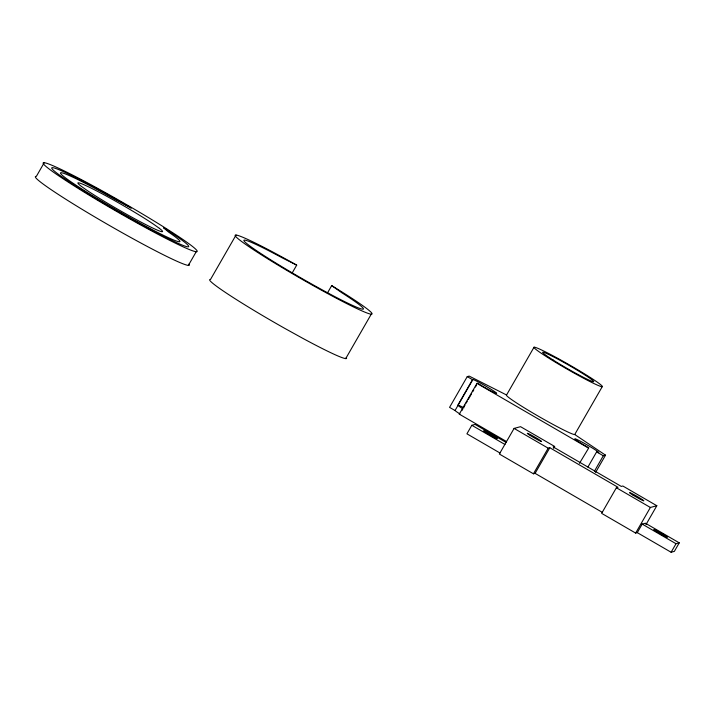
<?xml version="1.0" encoding="UTF-8"?>
<svg xmlns="http://www.w3.org/2000/svg" width="715" height="715" viewBox="0 0 715 715"><rect width="100%" height="100%" fill="white"/><g stroke="black" fill="none" stroke-linecap="round" stroke-linejoin="round"><path stroke-width="1.07" d="M44.196 162.743L36.34 176.408A88.767 5.416 29.9 0 0 110.092 225.851A88.767 5.416 29.9 0 0 188.957 264.094M188.367 265.39L196.223 251.725A88.767 5.416 29.9 0 0 92.843 185.739A88.767 5.416 29.9 0 0 71.563 184.247A88.767 5.416 29.9 0 0 196.223 251.725M236.03 235.065L210.505 279.467A78.945 4.817 29.9 0 0 285.053 328.534L302.445 338.15A78.945 4.817 29.9 0 0 346.239 357.455M292.328 272.719L296.698 265.131L282.407 257.954A68.863 4.201 29.9 0 0 252.341 247.765A68.863 4.201 29.9 0 0 342.682 300.64A68.863 4.201 29.9 0 0 341.377 292.462L331.689 285.616L327.327 293.204M345.711 358.599L371.246 314.198M595.577 472.463L605.525 455.169L574.726 434.514A39.477 2.413 29.9 0 1 537.358 415.638A39.477 2.413 29.9 0 1 506.56 394.984L469.192 376.099L467.244 376.617L449.565 407.362L455.044 410.535A13.871 0.849 29.9 0 0 459.924 413.958L459.28 414.137L506.309 441.414M472.615 379.477L457.886 405.092A13.871 0.849 29.9 0 1 463.937 407.809M455.044 410.535L472.722 379.799A13.871 0.849 29.9 0 1 485.744 386.109A13.871 0.849 29.9 0 1 495.852 393.214A13.871 0.849 29.9 0 1 477.602 383.222L476.959 383.392L459.28 414.137M461.89 410.544L462.873 408.837A13.871 0.849 29.9 0 1 457.993 405.414M463.964 406.942L465.054 405.039M466.144 403.144L467.235 401.249M468.325 399.354L471.596 393.661M472.687 391.757L473.777 389.863M475.421 387.012L476.512 385.117M506.3 442.531L475.064 424.415L471.828 425.282L466.922 433.817L500.053 453.042M506.56 394.984L534.06 347.159M553.544 448.341L554.634 446.446L520.547 426.676L514.085 428.41L499.356 454.034L533.444 473.804L535.088 473.357L549.817 447.742L618.028 487.299L616.384 487.746L601.655 513.361L635.644 533.077L637.288 532.639L642.204 524.095L645.431 523.228L679.25 542.846L674.343 551.381L671.108 552.257L637.288 532.639M533.444 473.804L548.173 448.18L549.817 447.742M574.726 434.514L602.227 386.699A39.477 2.413 29.9 0 0 553.946 356.284A39.477 2.413 29.9 0 0 548.253 357.813A39.477 2.413 29.9 0 0 602.227 386.699M579.454 463.338L588.82 447.822A13.871 0.849 29.9 0 1 574.86 438.787A13.871 0.849 29.9 0 1 591.046 447.224A13.871 0.849 29.9 0 1 596.623 451.898L603.299 455.768L605.525 455.169M587.9 467.083L596.623 451.898M594.46 471.14L603.299 455.768M635.644 533.077L650.382 507.462L656.835 505.728L622.845 486.012L621.299 486.423L553.106 446.857L554.634 446.446M645.922 524.703L656.835 505.728M671.108 552.257L676.024 543.713L679.25 542.846M467.244 376.617L472.722 379.799M476.959 383.392L588.293 447.965M514.085 428.41L548.173 448.18M616.384 487.746L650.382 507.462M471.828 425.282L504.969 444.498M641.936 523.943L676.024 543.713M535.088 473.357L602.334 512.36M331.689 285.616A78.945 4.817 29.9 0 1 352.754 306.601A78.945 4.817 29.9 0 1 241.992 241.777A78.945 4.817 29.9 0 1 296.698 265.131M486.128 431.815L484.913 431.217A7.892 0.483 29.9 0 0 485.816 432.468A7.892 0.483 29.9 0 0 494.843 437.652L496.058 438.241A7.892 0.483 29.9 0 0 495.155 436.999A7.892 0.483 29.9 0 0 486.128 431.815M131.131 208.002L114.15 198.949A68.863 4.201 29.9 0 0 62.741 175.675A68.863 4.201 29.9 0 0 146.226 226.485A68.863 4.201 29.9 0 0 168.642 232.116L163.476 227.683A78.945 4.817 29.9 0 1 155.298 232.08A78.945 4.817 29.9 0 1 52.946 169.795A78.945 4.817 29.9 0 1 131.131 208.002M666.827 536.733L665.88 536.062A7.892 0.483 29.9 0 0 656.969 530.852A7.892 0.483 29.9 0 0 654.359 530.056L655.306 530.727A7.892 0.483 29.9 0 0 664.226 535.946A7.892 0.483 29.9 0 0 666.827 536.733M159.4 228.353L153.895 224.43A48.843 2.985 29.9 0 0 99.135 192.201A48.843 2.985 29.9 0 0 81.018 186.115L86.524 190.047A48.843 2.985 29.9 0 0 141.284 222.276A48.843 2.985 29.9 0 0 159.4 228.353M530.244 435.498A8.294 0.509 29.9 0 0 541.577 441.566A8.294 0.509 29.9 0 0 531.442 435.176A8.294 0.509 29.9 0 0 530.244 435.498M632.489 494.807A8.294 0.509 29.9 0 0 643.822 500.866A8.294 0.509 29.9 0 0 633.687 494.485A8.294 0.509 29.9 0 0 632.489 494.807M553.267 360.11A29.521 1.805 29.9 0 0 593.629 381.712A29.521 1.805 29.9 0 0 557.521 358.966A29.521 1.805 29.9 0 0 553.267 360.11"/></g></svg>
